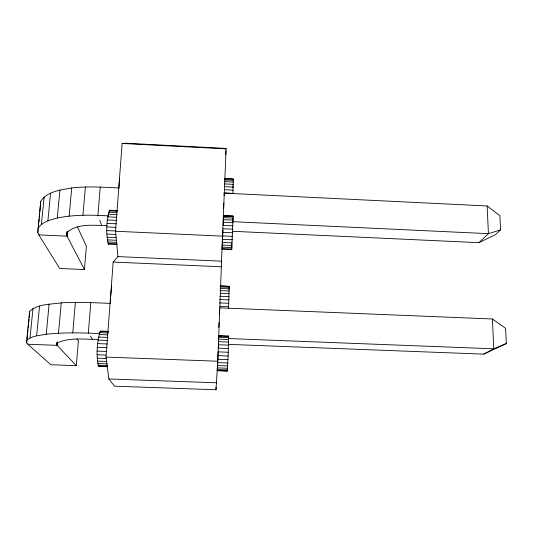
<?xml version="1.0" encoding="UTF-8"?>
<svg xmlns="http://www.w3.org/2000/svg" width="533" height="533" viewBox="0 0 533 533"><rect width="100%" height="100%" fill="white"/><g stroke="black" fill="none" stroke-linecap="round" stroke-linejoin="round"><path stroke-width="0.8" d="M217.171 370.715L227.191 371.081L228.164 355.997L228.637 336.01L218.643 335.623M228.564 308.167L229.203 286.254L220.156 285.868M223.001 230.176L222.048 249.217L231.702 249.691L233.161 216.085L223.507 215.632M224 192.933L232.908 193.366L233.161 187.083L233.294 178.821L224.526 178.382M107.553 366.717L98.445 366.198C96.02 354.925 96.926 342.499 100.144 331.446L100.67 331.033L108.485 331.339M221.448 262.762L226.099 148.427L126.308 143.25L122.124 143.47L115.508 231.242L117.92 256.606L113.183 262.056L106.014 357.09L108.859 378.956L114.515 386.185L215.985 389.75L216.032 387.364M218.277 347.496L218.657 336.05L228.697 336.443M117.373 244.56L108.406 244.154C105.834 233.327 106.167 220.835 109.585 210.249L117.76 210.635M110.578 298.427L110.518 303.344M28.176 344.265L26.65 342.899L26.723 340.281L29.641 311.312C38.07 303.703 50.682 304.463 61.255 302.864C77.731 301.851 94.234 302.704 110.704 303.41M231.682 244.074L231.702 249.691M233.008 225.799L223.194 225.346L223.474 217.631L233.201 218.084M29.641 311.312L29.195 317.641M218.803 327.509L218.996 322.592M219.329 314.403L219.529 309.493M223.587 208.836L223.82 203.046M224.126 195.604L224.226 193.126L487.142 205.958L499.887 215.732L500.607 229.896L495.47 234.633L478.934 242.675L232.441 231.289M215.985 389.75L217.79 361.234L221.555 261.17L117.92 256.606M217.724 360.594L218.104 351.867L228.324 352.253M227.271 370.895L217.211 370.528L217.631 362.607L227.831 362.986M110.677 296.381L111.69 286.041M118.919 187.803L119.599 178.742M232.674 187.429L232.748 186.01M39.142 234.893L37.763 232.668L40.728 201.374C47.27 191.167 60.855 190.034 71.715 187.942C87.505 186.15 103.402 187.176 119.219 188.002M225.726 154.823L225.959 150.826M232.641 221.968L232.861 218.53M40.728 201.374L39.868 211.728M228.937 289.093L229.203 286.254M26.723 340.281C32.053 335.617 39.629 335.557 46.238 334.238C60.216 332.739 74.287 332.679 88.325 333.118L90.81 302.597M38.01 228.344C42.16 221.741 50.295 220.029 57.271 218.004C70.642 215.305 84.327 214.906 97.925 215.372L100.237 187.076M57.651 342.139L57.357 345.364L27.796 344.245L50.802 364.725L76.306 365.651L78.398 340.88L76.879 338.955M67.744 231.235L67.298 236.172L38.776 234.88L59.703 268.485L84.427 269.551L86.393 246.239L77.418 226.918M72.768 332.832L75.406 302.344M82.948 215.199L85.393 186.923M57.357 345.364L56.618 344.578L56.838 342.146M67.298 236.172L66.632 234.886L66.931 231.582M57.278 343.745L57.424 342.126M67.231 234.513L67.078 236.159L84.427 269.551M58.49 333.218L61.255 302.864M69.15 216.092L71.715 187.942M46.238 334.238L49.096 304.123M57.271 218.004L59.923 190.054M36.624 335.823L39.542 306.029M47.883 220.802L50.588 193.126M30.048 337.882L32.986 308.474M41.394 224.313L44.126 196.97M26.65 342.899L26.897 340.454M27.063 338.821L27.469 334.751M27.636 333.118L27.963 329.86M28.129 328.235L28.535 324.157M28.702 322.532L29.029 319.267M37.763 232.668L38.083 229.45M38.249 227.838L38.656 223.807M38.816 222.201L39.142 218.976M39.302 217.364L39.709 213.34M228.444 337.422L228.637 336.01M66.632 234.886L67.045 232.421C77.698 222.907 94.008 225.592 107.253 225.512M56.618 344.578L56.951 343.092C69.563 337.023 84.547 339.528 98.152 339.374M233.161 216.085L223.474 215.738M98.938 366.404L99.464 365.838M478.934 242.675L488.428 233.667L500.607 229.896M228.71 344.378L483.757 354.145L493.785 348.815L506.35 343.525L505.577 328.288L492.399 318.994L219.596 307.854M506.35 343.525L483.757 354.145M108.406 244.154L108.865 244.134M108.859 378.956L216.645 382.794M97.173 354.758L105.96 355.085M217.784 359.255L227.997 359.635M106.014 357.09L217.79 361.234M97.219 358.149L105.994 358.476M97.379 361.108L106.933 361.461M217.491 365.531L227.664 365.905M97.652 363.499L107.166 363.846M217.371 367.883L227.511 368.256M98.012 365.218L107.493 365.565M217.277 369.576L227.378 369.942M98.445 366.198L107.1 366.511M106.593 331.606L108.146 331.666M218.603 335.957L221.088 336.056M100.144 331.446L108.779 331.779M99.604 332.619L108.279 332.958M218.63 337.236L228.717 337.629M88.325 333.118L99.664 333.558M228.357 338.535L493.785 348.815L492.399 318.994M99.065 334.517L107.779 334.851M218.577 339.135L228.704 339.528M98.558 337.056L108.092 337.422M218.49 341.666L228.65 342.059M98.105 340.127L107.666 340.494M218.383 344.731L228.57 345.118M97.719 343.598L107.3 343.965M218.25 348.182L228.457 348.569M97.432 347.309L107.02 347.676M97.246 351.087L106.84 351.447M217.944 355.618L228.164 355.997M220.156 286.934L229.277 287.314M220.109 288.466L229.27 288.853M220.042 290.598L229.223 290.985M220.709 293.263L229.15 293.616M219.823 296.261L229.05 296.641M219.696 299.533L228.93 299.919M219.549 302.911L228.79 303.29M220.176 306.262L228.637 306.608M113.183 262.056L221.595 266.793M220.169 286.054L229.257 286.441M106.92 234.054L116.047 234.473M222.601 239.33L232.401 239.777M107.053 237.198L116.161 237.611M222.454 242.428L232.228 242.875M107.28 239.877L116.354 240.29M222.321 245.073L232.068 245.52M107.586 241.989L116.634 242.395M222.208 247.152L231.922 247.585M107.972 243.428L116.98 243.834M222.128 248.558L231.802 248.998M117.367 210.722L109.585 210.249M109.105 210.868L117.313 211.255M223.507 216.271L233.201 216.724M108.625 212.221L116.867 212.607M108.166 214.246L117.26 214.672M223.407 219.656L233.174 220.116M97.925 215.372L108.399 215.865M232.241 221.661L488.428 233.667L487.142 205.958M107.759 216.858L116.874 217.284M223.314 222.268L233.108 222.721M107.406 219.949L116.547 220.376M107.14 223.38L116.287 223.8M223.061 228.75L232.881 229.203M106.966 226.985L116.114 227.404M222.907 232.321L232.734 232.774M106.886 230.596L116.034 231.016M222.754 235.906L232.568 236.359M115.508 231.242L222.827 236.152M224.493 178.622L228.464 178.821M224.526 178.821L233.334 179.261M224.5 179.921L233.334 180.361M224.446 181.646L233.307 182.086M224.36 183.918L233.247 184.358M224.26 186.643L233.161 187.083M224.946 189.735L233.041 190.128M122.124 143.47L226.338 148.88M100.67 331.033L101.15 331.393M57.131 345.357L76.306 365.651M90.45 336.19L92.502 339.155M99.811 220.395L101.623 225.252M227.145 370.495L227.191 371.081"/></g></svg>
